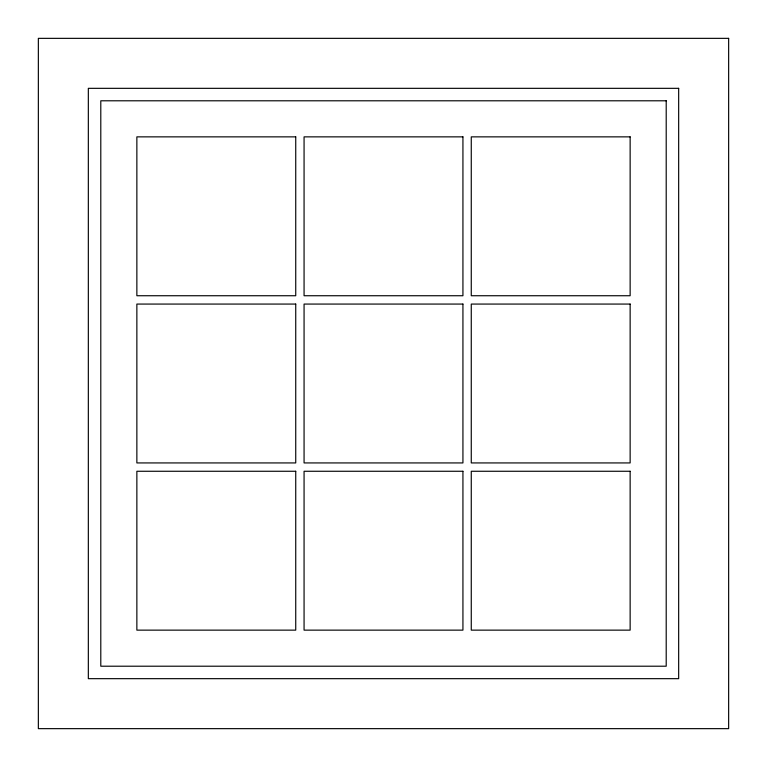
<?xml version="1.0" encoding="UTF-8"?>
<svg xmlns="http://www.w3.org/2000/svg" width="767" height="767" viewBox="0 0 767 767"><rect width="100%" height="100%" fill="white"/><g stroke="black" fill="none" stroke-linecap="round" stroke-linejoin="round"><path stroke-width="1.15" d="M728.65 38.35L38.35 38.35L38.35 728.65L728.65 728.65L728.65 38.35M678.67 88.33L88.33 88.33L88.33 678.67L678.67 678.67L678.67 88.33M666.207 100.793L100.793 100.793L100.793 666.207L666.207 666.207L666.207 100.793M295.736 136.862L136.862 136.862L136.862 295.736L295.736 295.736L295.736 136.862M462.932 136.862L304.068 136.862L304.068 295.736L462.932 295.736L462.932 136.862M630.138 136.862L471.264 136.862L471.264 295.736L630.138 295.736L630.138 136.862M295.736 304.068L136.862 304.068L136.862 462.932L295.736 462.932L295.736 304.068M462.932 304.068L304.068 304.068L304.068 462.932L462.932 462.932L462.932 304.068M630.138 304.068L471.264 304.068L471.264 462.932L630.138 462.932L630.138 304.068M295.736 471.264L136.862 471.264L136.862 630.138L295.736 630.138L295.736 471.264M462.932 471.264L304.068 471.264L304.068 630.138L462.932 630.138L462.932 471.264M630.138 471.264L471.264 471.264L471.264 630.138L630.138 630.138L630.138 471.264"/></g></svg>
